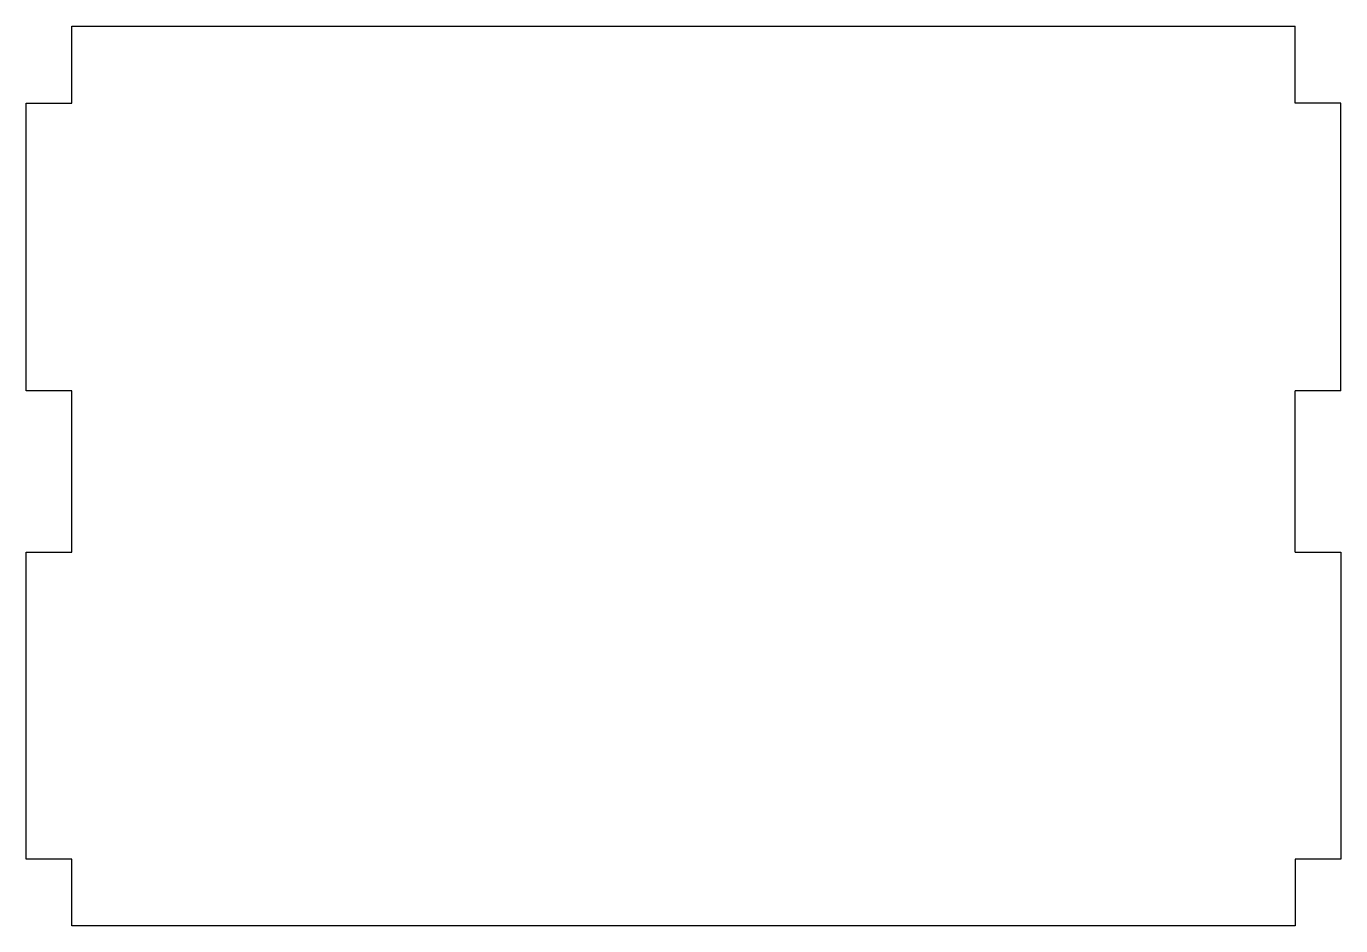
# Model space of a CAD drawing. Header units: millimetres. Extents: x -18 to 488, y 1 to 346.
import ezdxf

# ---------------------------------------------------------------- set-up
doc = ezdxf.new("R2010")
doc.units = ezdxf.units.MM
doc.layers.add('Sketch001', color=7, linetype='CONTINUOUS')

msp = doc.modelspace()

# ---------------------------------------------------------------- linework, layer by layer
at = {"layer": 'Sketch001'}
for p, q in [((0, 317), (0, 346.5)), ((0, 346.5), (470, 346.5)), ((470, 317), (470, 346.5)), ((-17.5, 206.5), (-17.5, 317)), ((-17.5, 317), (0, 317)), ((487.5, 317), (470, 317)), ((487.5, 206.5), (487.5, 317)), ((0, 206.5), (-17.5, 206.5)), ((0, 144.5), (0, 206.5)), ((487.5, 206.5), (470, 206.5)), ((470, 144.5), (470, 206.5)), ((-17.5, 26.5), (-17.5, 144.5)), ((-17.5, 144.5), (0, 144.5)), ((470, 144.5), (487.5, 144.5)), ((487.5, 144.5), (487.5, 26.5)), ((0, 26.5), (-17.5, 26.5)), ((0, 1), (0, 26.5)), ((487.5, 26.5), (470, 26.5)), ((470, 26.5), (470, 1)), ((470, 1), (0, 1))]:
    msp.add_line(p, q, dxfattribs=at)

doc.saveas('drawing.dxf')
